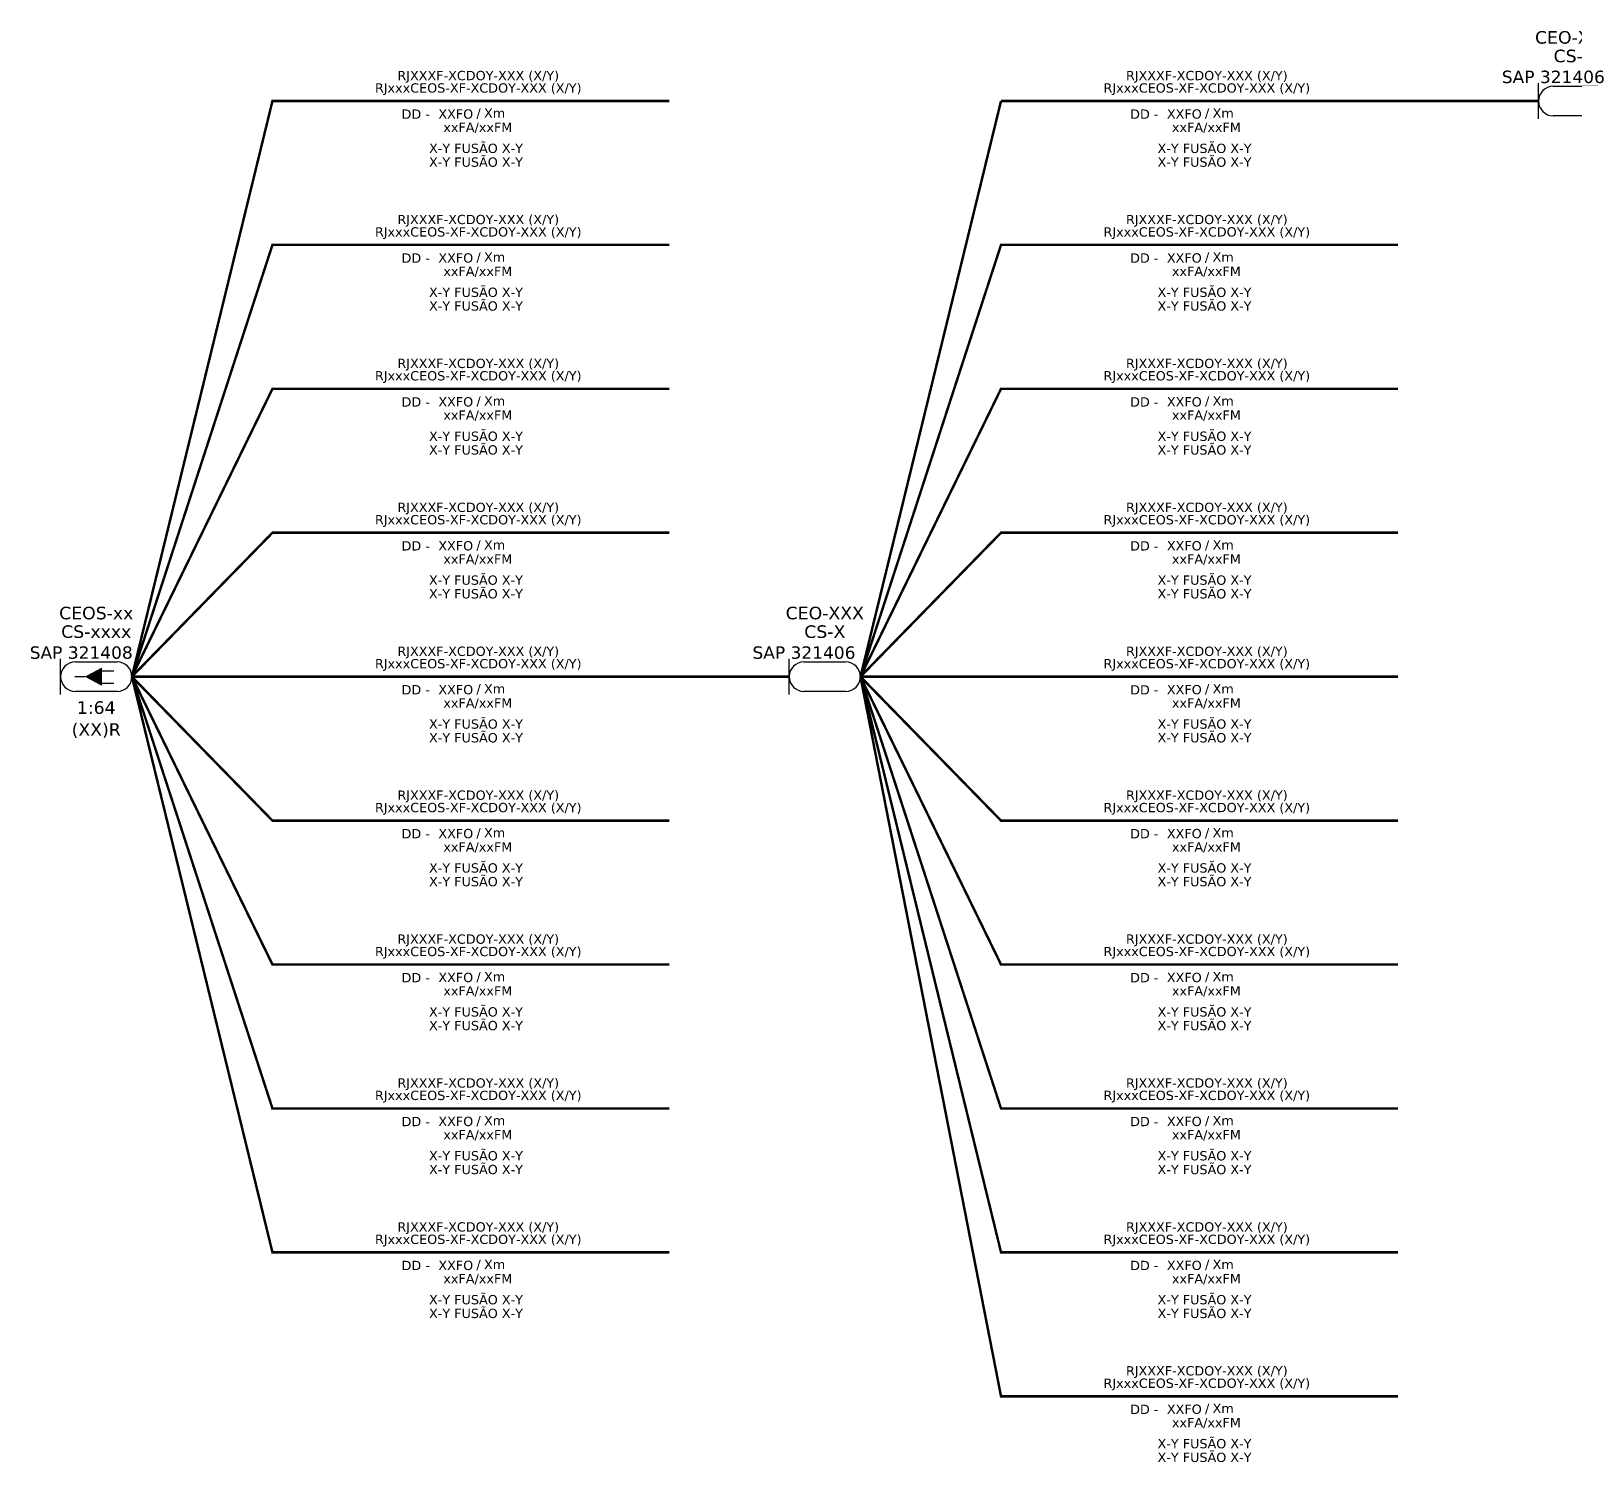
# Model space of a CAD drawing. Header units: millimetres. Extents: x 1115 to 3795, y 123 to 560.
# Drawn here: x 2773.2 to 3022.1, y 207.2 to 438.1 of the extents above; entities that cross this region are included whole.
import ezdxf
from ezdxf.enums import TextEntityAlignment as Align

# ---------------------------------------------------------------- set-up
doc = ezdxf.new("R2010")
doc.units = ezdxf.units.MM
doc.header["$LTSCALE"] = 0.1
doc.header["$MEASUREMENT"] = 0
for name, color, linetype in [('20.4-CEO', 1, 'Continuous'), ('20.4-CEOS', 1, 'Continuous'), ('20.5-CABO EM DUTO', 1, 'Continuous')]:
    doc.layers.add(name, color=color, linetype=linetype)
doc.layers.add('40.1-ETIQUETAS', color=1, linetype='Continuous', lineweight=20)
doc.styles.add('siredit', font='verdana.ttf')

# ---------------------------------------------------------------- blocks, each defined once
blk = doc.blocks.new('ETIQUETA_RS5F')
at = {"layer": '40.1-ETIQUETAS', "color": 0, "style": 'siredit'}
blk.add_text('/', height=1.5, dxfattribs=at).set_placement((1.58, -1.95), align=Align.MIDDLE_RIGHT)
for tag, p in [('ETIQUETA_R_SECUNDARIA', (1.21, 2.1)), ('ETIQUETA_R_PRIMARIA', (1.21, 4.1)), ('F_ATIVAS/F_MORTAS', (1.14, -4.24))]:
    blk.add_attdef(tag, text='', height=1.5, dxfattribs=at).set_placement(p, align=Align.MIDDLE_CENTER)
for tag, p in [('TIPO_CABO', (-6.58, -2.12)), ('CAP_CABO', (0.4, -2.09))]:
    blk.add_attdef(tag, text='', height=1.5, dxfattribs=at).set_placement(p, align=Align.MIDDLE_RIGHT)
blk.add_attdef('METROS', text='', height=1.5, dxfattribs=at).set_placement((2.14, -1.95), align=Align.MIDDLE_LEFT)
for tag, p in [('FUSÃO_1', (0.85, -8.39)), ('FUSÃO_2', (0.85, -10.6)), ('FUSÃO_3', (0.85, -12.93)), ('FUSÃO_4', (0.85, -15.14)), ('FUSÃO_5', (0.85, -17.16))]:
    blk.add_attdef(tag, text='', height=1.5, dxfattribs=at).set_placement(p, align=Align.CENTER)
blk = doc.blocks.new('CEOS_UN_SC')
at = {"layer": '20.4-CEOS', "color": 0}
for p, q in [((-9.11, 2.39), (-2.39, 2.39)), ((-2.39, -2.39), (-9.11, -2.39))]:
    blk.add_line(p, q, dxfattribs=at)
for points in [[(-11.5, -2.89), (-11.5, 2.89)], [(-7.6, 0), (-9.22, 0)], [(-4.96, 0.95), (-2.92, 0.95)], [(-4.96, -1.04), (-2.92, -1.04)]]:
    blk.add_lwpolyline(points, dxfattribs=at)
blk.add_lwpolyline([(-7.6, 0, 0, 2.95, 0), (-4.83, 0, 2.95, 2.95, 0)], format="xyseb", dxfattribs=at)
for centre, start, end in [((-9.11, 0), 90, 270), ((-2.39, 0), 270, 90)]:
    blk.add_arc(centre, 2.39, start, end, dxfattribs=at)
at = {"layer": '20.4-CEOS', "color": 7, "style": 'siredit'}
for tag, height, p in [('NOME?', 2.03, (-5.75, 10.27)), ('LOCAL?', 2.03, (-5.75, 7.27)), ('TIPO?', 2, (-8.17, 3.89))]:
    blk.add_attdef(tag, text='', height=height, dxfattribs=at).set_placement(p, align=Align.MIDDLE_CENTER)
for tag, p in [('RACIO_SPLITAGEM', (-5.75, -3.97)), ('FIBRAS_RESERVA', (-5.75, -7.51))]:
    blk.add_attdef(tag, text='', height=2.03, dxfattribs=at).set_placement(p, align=Align.TOP_CENTER)
blk = doc.blocks.new('CEO_UN')
at = {"layer": '20.4-CEO', "color": 0}
for p, q in [((-9.11, 2.39), (-2.39, 2.39)), ((-2.39, -2.39), (-9.11, -2.39))]:
    blk.add_line(p, q, dxfattribs=at)
blk.add_lwpolyline([(-11.5, -2.89), (-11.5, 2.89)], dxfattribs=at)
for centre, start, end in [((-9.11, 0), 90, 270), ((-2.39, 0), 270, 90)]:
    blk.add_arc(centre, 2.39, start, end, dxfattribs=at)
at = {"layer": '20.4-CEO', "color": 7, "style": 'siredit'}
for tag, height, p in [('NOME?', 2.03, (-5.75, 10.27)), ('LOCAL?', 2.03, (-5.75, 7.27)), ('TIPO?', 2, (-9.11, 3.89))]:
    blk.add_attdef(tag, text='', height=height, dxfattribs=at).set_placement(p, align=Align.MIDDLE_CENTER)
blk.add_attdef('FIBRAS_RESERVA', text='', height=2.03, dxfattribs=at).set_placement((-5.75, -3.97), align=Align.TOP_CENTER)

msp = doc.modelspace()

# ---------------------------------------------------------------- linework, layer by layer
at = {"layer": '20.5-CABO EM DUTO', "linetype": 'ByBlock', "ltscale": 0.12, "const_width": 0.4}
for points in [[(2876.21, 426.79), (2812.19, 426.79), (2812.19, 426.79), (2789.52, 333.93)], [(2929.69, 426.79), (2929.69, 426.79), (2929.69, 426.79), (2907.02, 333.93)], [(2876.21, 241.07), (2812.19, 241.07), (2812.19, 241.07), (2789.52, 333.93)], [(2993.7, 241.07), (2929.69, 241.07), (2929.69, 241.07), (2907.02, 333.93)], [(2993.7, 217.85), (2929.69, 217.85), (2929.69, 217.85), (2907.02, 333.93)]]:
    msp.add_lwpolyline(points, dxfattribs=at)
at = {"layer": '20.5-CABO EM DUTO', "linetype": 'ByBlock', "const_width": 0.4}
for points in [[(2929.69, 426.79), (3016.37, 426.79)], [(2993.7, 357.15), (2929.69, 357.15), (2907.02, 333.93)], [(2789.52, 333.93), (2789.52, 333.93), (2895.52, 333.93)], [(2907.02, 333.93), (2993.7, 333.93)]]:
    msp.add_lwpolyline(points, dxfattribs=at)
at = {"layer": '20.5-CABO EM DUTO', "linetype": 'ByBlock'}
for points in [[(2876.2, 403.58, 0.4, 0.4, 0), (2812.19, 403.58, 0.4, 0.4, 0), (2789.52, 333.93, 0, 0, 0)], [(2993.7, 403.58, 0.4, 0.4, 0), (2929.69, 403.58, 0.4, 0.4, 0), (2907.02, 333.93, 0, 0, 0)], [(2876.21, 380.36, 0.4, 0.4, 0), (2812.19, 380.36, 0.4, 0.4, 0), (2812.19, 380.36, 0.4, 0.4, 0), (2789.52, 333.93, 0, 0, 0)], [(2993.7, 380.36, 0.4, 0.4, 0), (2929.69, 380.36, 0.4, 0.4, 0), (2929.69, 380.36, 0.4, 0.4, 0), (2907.02, 333.93, 0, 0, 0)], [(2876.2, 357.15, 0.4, 0.4, 0), (2812.19, 357.15, 0.4, 0.4, 0), (2789.52, 333.93, 0, 0, 0)], [(2876.2, 310.71, 0.4, 0.4, 0), (2812.19, 310.71, 0.4, 0.4, 0), (2789.52, 333.93, 0, 0, 0)], [(2876.21, 287.5, 0.4, 0.4, 0), (2812.19, 287.5, 0.4, 0.4, 0), (2812.19, 287.5, 0.4, 0.4, 0), (2789.52, 333.93, 0, 0, 0)], [(2876.2, 264.28, 0.4, 0.4, 0), (2812.19, 264.28, 0.4, 0.4, 0), (2789.52, 333.93, 0, 0, 0)], [(2993.7, 310.71, 0.4, 0.4, 0), (2929.69, 310.71, 0.4, 0.4, 0), (2907.02, 333.93, 0, 0, 0)], [(2993.7, 287.5, 0.4, 0.4, 0), (2929.69, 287.5, 0.4, 0.4, 0), (2929.69, 287.5, 0.4, 0.4, 0), (2907.02, 333.93, 0, 0, 0)], [(2993.7, 264.28, 0.4, 0.4, 0), (2929.69, 264.28, 0.4, 0.4, 0), (2907.02, 333.93, 0, 0, 0)]]:
    msp.add_lwpolyline(points, format="xyseb", dxfattribs=at)

# ---------------------------------------------------------------- block references
at = {"layer": '20.4-CEO'}
ref = msp.add_blockref('CEO_UN', (3027.87, 426.79), dxfattribs=at)
ref.add_attrib('NOME?', 'CEO-XXX', dxfattribs={"color": 7, "height": 2.028, "style": 'siredit'}).set_placement((3022.12, 437.06), align=Align.MIDDLE_CENTER)
ref.add_attrib('LOCAL?', 'CS-X', dxfattribs={"color": 7, "height": 2.028, "style": 'siredit'}).set_placement((3022.12, 434.06), align=Align.MIDDLE_CENTER)
ref.add_attrib('TIPO?', 'SAP 321406', dxfattribs={"color": 7, "height": 2, "style": 'siredit'}).set_placement((3018.76, 430.69), align=Align.MIDDLE_CENTER)
ref = msp.add_blockref('CEO_UN', (2907.02, 333.93), dxfattribs=at)
ref.add_attrib('NOME?', 'CEO-XXX', dxfattribs={"color": 7, "height": 2.028, "style": 'siredit'}).set_placement((2901.27, 344.2), align=Align.MIDDLE_CENTER)
ref.add_attrib('LOCAL?', 'CS-X', dxfattribs={"color": 7, "height": 2.028, "style": 'siredit'}).set_placement((2901.27, 341.2), align=Align.MIDDLE_CENTER)
ref.add_attrib('TIPO?', 'SAP 321406', dxfattribs={"color": 7, "height": 2, "style": 'siredit'}).set_placement((2897.91, 337.82), align=Align.MIDDLE_CENTER)
at = {"layer": '20.4-CEOS'}
msp.add_blockref('CEOS_UN_SC', (2789.52, 333.93), dxfattribs=at).add_auto_attribs({'NOME?': 'CEOS-xx', 'LOCAL?': 'CS-xxxx', 'TIPO?': 'SAP 321408', 'RACIO_SPLITAGEM': '1:64', 'FIBRAS_RESERVA': '(XX)R'})
at = {"layer": '40.1-ETIQUETAS'}
ref = msp.add_blockref('ETIQUETA_RS5F', (2844.2, 426.79), dxfattribs=at)
ref.add_attrib('ETIQUETA_R_PRIMARIA', 'RJXXXF-XCDOY-XXX (X/Y)', dxfattribs={"color": 0, "height": 1.5, "style": 'siredit'}).set_placement((2845.38, 430.9), align=Align.MIDDLE_CENTER)
ref.add_attrib('ETIQUETA_R_SECUNDARIA', 'RJxxxCEOS-XF-XCDOY-XXX (X/Y)', dxfattribs={"color": 0, "height": 1.5, "style": 'siredit'}).set_placement((2845.38, 428.9), align=Align.MIDDLE_CENTER)
ref.add_attrib('TIPO_CABO', 'DD -', dxfattribs={"color": 0, "height": 1.5, "style": 'siredit'}).set_placement((2837.58, 424.68), align=Align.MIDDLE_RIGHT)
ref.add_attrib('CAP_CABO', 'XXFO', dxfattribs={"color": 0, "height": 1.5, "style": 'siredit'}).set_placement((2844.57, 424.7), align=Align.MIDDLE_RIGHT)
ref.add_attrib('METROS', 'Xm', dxfattribs={"color": 0, "height": 1.5, "style": 'siredit'}).set_placement((2846.31, 424.84), align=Align.MIDDLE_LEFT)
ref.add_attrib('F_ATIVAS/F_MORTAS', 'xxFA/xxFM', dxfattribs={"color": 0, "height": 1.5, "style": 'siredit'}).set_placement((2845.31, 422.55), align=Align.MIDDLE_CENTER)
ref.add_attrib('FUSÃO_1', 'X-Y FUSÃO X-Y', dxfattribs={"color": 0, "height": 1.5, "style": 'siredit'}).set_placement((2845.02, 418.41), align=Align.CENTER)
ref.add_attrib('FUSÃO_2', 'X-Y FUSÃO X-Y', dxfattribs={"color": 0, "height": 1.5, "style": 'siredit'}).set_placement((2845.02, 416.19), align=Align.CENTER)
ref = msp.add_blockref('ETIQUETA_RS5F', (2961.69, 426.79), dxfattribs=at)
ref.add_attrib('ETIQUETA_R_PRIMARIA', 'RJXXXF-XCDOY-XXX (X/Y)', dxfattribs={"color": 0, "height": 1.5, "style": 'siredit'}).set_placement((2962.88, 430.9), align=Align.MIDDLE_CENTER)
ref.add_attrib('ETIQUETA_R_SECUNDARIA', 'RJxxxCEOS-XF-XCDOY-XXX (X/Y)', dxfattribs={"color": 0, "height": 1.5, "style": 'siredit'}).set_placement((2962.88, 428.9), align=Align.MIDDLE_CENTER)
ref.add_attrib('TIPO_CABO', 'DD -', dxfattribs={"color": 0, "height": 1.5, "style": 'siredit'}).set_placement((2955.08, 424.68), align=Align.MIDDLE_RIGHT)
ref.add_attrib('CAP_CABO', 'XXFO', dxfattribs={"color": 0, "height": 1.5, "style": 'siredit'}).set_placement((2962.06, 424.7), align=Align.MIDDLE_RIGHT)
ref.add_attrib('METROS', 'Xm', dxfattribs={"color": 0, "height": 1.5, "style": 'siredit'}).set_placement((2963.81, 424.84), align=Align.MIDDLE_LEFT)
ref.add_attrib('F_ATIVAS/F_MORTAS', 'xxFA/xxFM', dxfattribs={"color": 0, "height": 1.5, "style": 'siredit'}).set_placement((2962.81, 422.55), align=Align.MIDDLE_CENTER)
ref.add_attrib('FUSÃO_1', 'X-Y FUSÃO X-Y', dxfattribs={"color": 0, "height": 1.5, "style": 'siredit'}).set_placement((2962.51, 418.41), align=Align.CENTER)
ref.add_attrib('FUSÃO_2', 'X-Y FUSÃO X-Y', dxfattribs={"color": 0, "height": 1.5, "style": 'siredit'}).set_placement((2962.51, 416.19), align=Align.CENTER)
ref = msp.add_blockref('ETIQUETA_RS5F', (2844.2, 403.58), dxfattribs=at)
ref.add_attrib('ETIQUETA_R_PRIMARIA', 'RJXXXF-XCDOY-XXX (X/Y)', dxfattribs={"color": 0, "height": 1.5, "style": 'siredit'}).set_placement((2845.38, 407.68), align=Align.MIDDLE_CENTER)
ref.add_attrib('ETIQUETA_R_SECUNDARIA', 'RJxxxCEOS-XF-XCDOY-XXX (X/Y)', dxfattribs={"color": 0, "height": 1.5, "style": 'siredit'}).set_placement((2845.38, 405.68), align=Align.MIDDLE_CENTER)
ref.add_attrib('TIPO_CABO', 'DD -', dxfattribs={"color": 0, "height": 1.5, "style": 'siredit'}).set_placement((2837.58, 401.46), align=Align.MIDDLE_RIGHT)
ref.add_attrib('CAP_CABO', 'XXFO', dxfattribs={"color": 0, "height": 1.5, "style": 'siredit'}).set_placement((2844.57, 401.48), align=Align.MIDDLE_RIGHT)
ref.add_attrib('METROS', 'Xm', dxfattribs={"color": 0, "height": 1.5, "style": 'siredit'}).set_placement((2846.31, 401.62), align=Align.MIDDLE_LEFT)
ref.add_attrib('F_ATIVAS/F_MORTAS', 'xxFA/xxFM', dxfattribs={"color": 0, "height": 1.5, "style": 'siredit'}).set_placement((2845.31, 399.33), align=Align.MIDDLE_CENTER)
ref.add_attrib('FUSÃO_1', 'X-Y FUSÃO X-Y', dxfattribs={"color": 0, "height": 1.5, "style": 'siredit'}).set_placement((2845.02, 395.19), align=Align.CENTER)
ref.add_attrib('FUSÃO_2', 'X-Y FUSÃO X-Y', dxfattribs={"color": 0, "height": 1.5, "style": 'siredit'}).set_placement((2845.02, 392.98), align=Align.CENTER)
ref = msp.add_blockref('ETIQUETA_RS5F', (2961.69, 403.58), dxfattribs=at)
ref.add_attrib('ETIQUETA_R_PRIMARIA', 'RJXXXF-XCDOY-XXX (X/Y)', dxfattribs={"color": 0, "height": 1.5, "style": 'siredit'}).set_placement((2962.88, 407.68), align=Align.MIDDLE_CENTER)
ref.add_attrib('ETIQUETA_R_SECUNDARIA', 'RJxxxCEOS-XF-XCDOY-XXX (X/Y)', dxfattribs={"color": 0, "height": 1.5, "style": 'siredit'}).set_placement((2962.88, 405.68), align=Align.MIDDLE_CENTER)
ref.add_attrib('TIPO_CABO', 'DD -', dxfattribs={"color": 0, "height": 1.5, "style": 'siredit'}).set_placement((2955.08, 401.46), align=Align.MIDDLE_RIGHT)
ref.add_attrib('CAP_CABO', 'XXFO', dxfattribs={"color": 0, "height": 1.5, "style": 'siredit'}).set_placement((2962.06, 401.48), align=Align.MIDDLE_RIGHT)
ref.add_attrib('METROS', 'Xm', dxfattribs={"color": 0, "height": 1.5, "style": 'siredit'}).set_placement((2963.81, 401.62), align=Align.MIDDLE_LEFT)
ref.add_attrib('F_ATIVAS/F_MORTAS', 'xxFA/xxFM', dxfattribs={"color": 0, "height": 1.5, "style": 'siredit'}).set_placement((2962.81, 399.33), align=Align.MIDDLE_CENTER)
ref.add_attrib('FUSÃO_1', 'X-Y FUSÃO X-Y', dxfattribs={"color": 0, "height": 1.5, "style": 'siredit'}).set_placement((2962.51, 395.19), align=Align.CENTER)
ref.add_attrib('FUSÃO_2', 'X-Y FUSÃO X-Y', dxfattribs={"color": 0, "height": 1.5, "style": 'siredit'}).set_placement((2962.51, 392.98), align=Align.CENTER)
ref = msp.add_blockref('ETIQUETA_RS5F', (2844.2, 380.36), dxfattribs=at)
ref.add_attrib('ETIQUETA_R_PRIMARIA', 'RJXXXF-XCDOY-XXX (X/Y)', dxfattribs={"color": 0, "height": 1.5, "style": 'siredit'}).set_placement((2845.38, 384.47), align=Align.MIDDLE_CENTER)
ref.add_attrib('ETIQUETA_R_SECUNDARIA', 'RJxxxCEOS-XF-XCDOY-XXX (X/Y)', dxfattribs={"color": 0, "height": 1.5, "style": 'siredit'}).set_placement((2845.38, 382.47), align=Align.MIDDLE_CENTER)
ref.add_attrib('TIPO_CABO', 'DD -', dxfattribs={"color": 0, "height": 1.5, "style": 'siredit'}).set_placement((2837.58, 378.25), align=Align.MIDDLE_RIGHT)
ref.add_attrib('CAP_CABO', 'XXFO', dxfattribs={"color": 0, "height": 1.5, "style": 'siredit'}).set_placement((2844.57, 378.27), align=Align.MIDDLE_RIGHT)
ref.add_attrib('METROS', 'Xm', dxfattribs={"color": 0, "height": 1.5, "style": 'siredit'}).set_placement((2846.31, 378.41), align=Align.MIDDLE_LEFT)
ref.add_attrib('F_ATIVAS/F_MORTAS', 'xxFA/xxFM', dxfattribs={"color": 0, "height": 1.5, "style": 'siredit'}).set_placement((2845.31, 376.12), align=Align.MIDDLE_CENTER)
ref.add_attrib('FUSÃO_1', 'X-Y FUSÃO X-Y', dxfattribs={"color": 0, "height": 1.5, "style": 'siredit'}).set_placement((2845.02, 371.97), align=Align.CENTER)
ref.add_attrib('FUSÃO_2', 'X-Y FUSÃO X-Y', dxfattribs={"color": 0, "height": 1.5, "style": 'siredit'}).set_placement((2845.02, 369.76), align=Align.CENTER)
ref = msp.add_blockref('ETIQUETA_RS5F', (2961.7, 380.36), dxfattribs=at)
ref.add_attrib('ETIQUETA_R_PRIMARIA', 'RJXXXF-XCDOY-XXX (X/Y)', dxfattribs={"color": 0, "height": 1.5, "style": 'siredit'}).set_placement((2962.88, 384.47), align=Align.MIDDLE_CENTER)
ref.add_attrib('ETIQUETA_R_SECUNDARIA', 'RJxxxCEOS-XF-XCDOY-XXX (X/Y)', dxfattribs={"color": 0, "height": 1.5, "style": 'siredit'}).set_placement((2962.88, 382.47), align=Align.MIDDLE_CENTER)
ref.add_attrib('TIPO_CABO', 'DD -', dxfattribs={"color": 0, "height": 1.5, "style": 'siredit'}).set_placement((2955.08, 378.25), align=Align.MIDDLE_RIGHT)
ref.add_attrib('CAP_CABO', 'XXFO', dxfattribs={"color": 0, "height": 1.5, "style": 'siredit'}).set_placement((2962.06, 378.27), align=Align.MIDDLE_RIGHT)
ref.add_attrib('METROS', 'Xm', dxfattribs={"color": 0, "height": 1.5, "style": 'siredit'}).set_placement((2963.81, 378.41), align=Align.MIDDLE_LEFT)
ref.add_attrib('F_ATIVAS/F_MORTAS', 'xxFA/xxFM', dxfattribs={"color": 0, "height": 1.5, "style": 'siredit'}).set_placement((2962.81, 376.12), align=Align.MIDDLE_CENTER)
ref.add_attrib('FUSÃO_1', 'X-Y FUSÃO X-Y', dxfattribs={"color": 0, "height": 1.5, "style": 'siredit'}).set_placement((2962.51, 371.97), align=Align.CENTER)
ref.add_attrib('FUSÃO_2', 'X-Y FUSÃO X-Y', dxfattribs={"color": 0, "height": 1.5, "style": 'siredit'}).set_placement((2962.51, 369.76), align=Align.CENTER)
ref = msp.add_blockref('ETIQUETA_RS5F', (2844.2, 357.15), dxfattribs=at)
ref.add_attrib('ETIQUETA_R_PRIMARIA', 'RJXXXF-XCDOY-XXX (X/Y)', dxfattribs={"color": 0, "height": 1.5, "style": 'siredit'}).set_placement((2845.38, 361.25), align=Align.MIDDLE_CENTER)
ref.add_attrib('ETIQUETA_R_SECUNDARIA', 'RJxxxCEOS-XF-XCDOY-XXX (X/Y)', dxfattribs={"color": 0, "height": 1.5, "style": 'siredit'}).set_placement((2845.38, 359.25), align=Align.MIDDLE_CENTER)
ref.add_attrib('TIPO_CABO', 'DD -', dxfattribs={"color": 0, "height": 1.5, "style": 'siredit'}).set_placement((2837.58, 355.03), align=Align.MIDDLE_RIGHT)
ref.add_attrib('CAP_CABO', 'XXFO', dxfattribs={"color": 0, "height": 1.5, "style": 'siredit'}).set_placement((2844.56, 355.05), align=Align.MIDDLE_RIGHT)
ref.add_attrib('METROS', 'Xm', dxfattribs={"color": 0, "height": 1.5, "style": 'siredit'}).set_placement((2846.31, 355.19), align=Align.MIDDLE_LEFT)
ref.add_attrib('F_ATIVAS/F_MORTAS', 'xxFA/xxFM', dxfattribs={"color": 0, "height": 1.5, "style": 'siredit'}).set_placement((2845.31, 352.9), align=Align.MIDDLE_CENTER)
ref.add_attrib('FUSÃO_1', 'X-Y FUSÃO X-Y', dxfattribs={"color": 0, "height": 1.5, "style": 'siredit'}).set_placement((2845.01, 348.76), align=Align.CENTER)
ref.add_attrib('FUSÃO_2', 'X-Y FUSÃO X-Y', dxfattribs={"color": 0, "height": 1.5, "style": 'siredit'}).set_placement((2845.01, 346.55), align=Align.CENTER)
ref = msp.add_blockref('ETIQUETA_RS5F', (2961.69, 357.15), dxfattribs=at)
ref.add_attrib('ETIQUETA_R_PRIMARIA', 'RJXXXF-XCDOY-XXX (X/Y)', dxfattribs={"color": 0, "height": 1.5, "style": 'siredit'}).set_placement((2962.88, 361.25), align=Align.MIDDLE_CENTER)
ref.add_attrib('ETIQUETA_R_SECUNDARIA', 'RJxxxCEOS-XF-XCDOY-XXX (X/Y)', dxfattribs={"color": 0, "height": 1.5, "style": 'siredit'}).set_placement((2962.88, 359.25), align=Align.MIDDLE_CENTER)
ref.add_attrib('TIPO_CABO', 'DD -', dxfattribs={"color": 0, "height": 1.5, "style": 'siredit'}).set_placement((2955.08, 355.03), align=Align.MIDDLE_RIGHT)
ref.add_attrib('CAP_CABO', 'XXFO', dxfattribs={"color": 0, "height": 1.5, "style": 'siredit'}).set_placement((2962.06, 355.05), align=Align.MIDDLE_RIGHT)
ref.add_attrib('METROS', 'Xm', dxfattribs={"color": 0, "height": 1.5, "style": 'siredit'}).set_placement((2963.81, 355.19), align=Align.MIDDLE_LEFT)
ref.add_attrib('F_ATIVAS/F_MORTAS', 'xxFA/xxFM', dxfattribs={"color": 0, "height": 1.5, "style": 'siredit'}).set_placement((2962.81, 352.9), align=Align.MIDDLE_CENTER)
ref.add_attrib('FUSÃO_1', 'X-Y FUSÃO X-Y', dxfattribs={"color": 0, "height": 1.5, "style": 'siredit'}).set_placement((2962.51, 348.76), align=Align.CENTER)
ref.add_attrib('FUSÃO_2', 'X-Y FUSÃO X-Y', dxfattribs={"color": 0, "height": 1.5, "style": 'siredit'}).set_placement((2962.51, 346.55), align=Align.CENTER)
ref = msp.add_blockref('ETIQUETA_RS5F', (2844.2, 333.93), dxfattribs=at)
ref.add_attrib('ETIQUETA_R_PRIMARIA', 'RJXXXF-XCDOY-XXX (X/Y)', dxfattribs={"color": 0, "height": 1.5, "style": 'siredit'}).set_placement((2845.38, 338.03), align=Align.MIDDLE_CENTER)
ref.add_attrib('ETIQUETA_R_SECUNDARIA', 'RJxxxCEOS-XF-XCDOY-XXX (X/Y)', dxfattribs={"color": 0, "height": 1.5, "style": 'siredit'}).set_placement((2845.38, 336.03), align=Align.MIDDLE_CENTER)
ref.add_attrib('TIPO_CABO', 'DD -', dxfattribs={"color": 0, "height": 1.5, "style": 'siredit'}).set_placement((2837.58, 331.82), align=Align.MIDDLE_RIGHT)
ref.add_attrib('CAP_CABO', 'XXFO', dxfattribs={"color": 0, "height": 1.5, "style": 'siredit'}).set_placement((2844.57, 331.84), align=Align.MIDDLE_RIGHT)
ref.add_attrib('METROS', 'Xm', dxfattribs={"color": 0, "height": 1.5, "style": 'siredit'}).set_placement((2846.31, 331.98), align=Align.MIDDLE_LEFT)
ref.add_attrib('F_ATIVAS/F_MORTAS', 'xxFA/xxFM', dxfattribs={"color": 0, "height": 1.5, "style": 'siredit'}).set_placement((2845.31, 329.69), align=Align.MIDDLE_CENTER)
ref.add_attrib('FUSÃO_1', 'X-Y FUSÃO X-Y', dxfattribs={"color": 0, "height": 1.5, "style": 'siredit'}).set_placement((2845.02, 325.54), align=Align.CENTER)
ref.add_attrib('FUSÃO_2', 'X-Y FUSÃO X-Y', dxfattribs={"color": 0, "height": 1.5, "style": 'siredit'}).set_placement((2845.02, 323.33), align=Align.CENTER)
ref = msp.add_blockref('ETIQUETA_RS5F', (2961.69, 333.93), dxfattribs=at)
ref.add_attrib('ETIQUETA_R_PRIMARIA', 'RJXXXF-XCDOY-XXX (X/Y)', dxfattribs={"color": 0, "height": 1.5, "style": 'siredit'}).set_placement((2962.88, 338.03), align=Align.MIDDLE_CENTER)
ref.add_attrib('ETIQUETA_R_SECUNDARIA', 'RJxxxCEOS-XF-XCDOY-XXX (X/Y)', dxfattribs={"color": 0, "height": 1.5, "style": 'siredit'}).set_placement((2962.88, 336.03), align=Align.MIDDLE_CENTER)
ref.add_attrib('TIPO_CABO', 'DD -', dxfattribs={"color": 0, "height": 1.5, "style": 'siredit'}).set_placement((2955.08, 331.81), align=Align.MIDDLE_RIGHT)
ref.add_attrib('CAP_CABO', 'XXFO', dxfattribs={"color": 0, "height": 1.5, "style": 'siredit'}).set_placement((2962.06, 331.84), align=Align.MIDDLE_RIGHT)
ref.add_attrib('METROS', 'Xm', dxfattribs={"color": 0, "height": 1.5, "style": 'siredit'}).set_placement((2963.81, 331.97), align=Align.MIDDLE_LEFT)
ref.add_attrib('F_ATIVAS/F_MORTAS', 'xxFA/xxFM', dxfattribs={"color": 0, "height": 1.5, "style": 'siredit'}).set_placement((2962.81, 329.68), align=Align.MIDDLE_CENTER)
ref.add_attrib('FUSÃO_1', 'X-Y FUSÃO X-Y', dxfattribs={"color": 0, "height": 1.5, "style": 'siredit'}).set_placement((2962.51, 325.54), align=Align.CENTER)
ref.add_attrib('FUSÃO_2', 'X-Y FUSÃO X-Y', dxfattribs={"color": 0, "height": 1.5, "style": 'siredit'}).set_placement((2962.51, 323.33), align=Align.CENTER)
ref = msp.add_blockref('ETIQUETA_RS5F', (2844.2, 310.71), dxfattribs=at)
ref.add_attrib('ETIQUETA_R_PRIMARIA', 'RJXXXF-XCDOY-XXX (X/Y)', dxfattribs={"color": 0, "height": 1.5, "style": 'siredit'}).set_placement((2845.38, 314.82), align=Align.MIDDLE_CENTER)
ref.add_attrib('ETIQUETA_R_SECUNDARIA', 'RJxxxCEOS-XF-XCDOY-XXX (X/Y)', dxfattribs={"color": 0, "height": 1.5, "style": 'siredit'}).set_placement((2845.38, 312.82), align=Align.MIDDLE_CENTER)
ref.add_attrib('TIPO_CABO', 'DD -', dxfattribs={"color": 0, "height": 1.5, "style": 'siredit'}).set_placement((2837.58, 308.6), align=Align.MIDDLE_RIGHT)
ref.add_attrib('CAP_CABO', 'XXFO', dxfattribs={"color": 0, "height": 1.5, "style": 'siredit'}).set_placement((2844.57, 308.62), align=Align.MIDDLE_RIGHT)
ref.add_attrib('METROS', 'Xm', dxfattribs={"color": 0, "height": 1.5, "style": 'siredit'}).set_placement((2846.31, 308.76), align=Align.MIDDLE_LEFT)
ref.add_attrib('F_ATIVAS/F_MORTAS', 'xxFA/xxFM', dxfattribs={"color": 0, "height": 1.5, "style": 'siredit'}).set_placement((2845.31, 306.47), align=Align.MIDDLE_CENTER)
ref.add_attrib('FUSÃO_1', 'X-Y FUSÃO X-Y', dxfattribs={"color": 0, "height": 1.5, "style": 'siredit'}).set_placement((2845.02, 302.33), align=Align.CENTER)
ref.add_attrib('FUSÃO_2', 'X-Y FUSÃO X-Y', dxfattribs={"color": 0, "height": 1.5, "style": 'siredit'}).set_placement((2845.02, 300.12), align=Align.CENTER)
ref = msp.add_blockref('ETIQUETA_RS5F', (2961.69, 310.71), dxfattribs=at)
ref.add_attrib('ETIQUETA_R_PRIMARIA', 'RJXXXF-XCDOY-XXX (X/Y)', dxfattribs={"color": 0, "height": 1.5, "style": 'siredit'}).set_placement((2962.88, 314.82), align=Align.MIDDLE_CENTER)
ref.add_attrib('ETIQUETA_R_SECUNDARIA', 'RJxxxCEOS-XF-XCDOY-XXX (X/Y)', dxfattribs={"color": 0, "height": 1.5, "style": 'siredit'}).set_placement((2962.88, 312.82), align=Align.MIDDLE_CENTER)
ref.add_attrib('TIPO_CABO', 'DD -', dxfattribs={"color": 0, "height": 1.5, "style": 'siredit'}).set_placement((2955.08, 308.6), align=Align.MIDDLE_RIGHT)
ref.add_attrib('CAP_CABO', 'XXFO', dxfattribs={"color": 0, "height": 1.5, "style": 'siredit'}).set_placement((2962.06, 308.62), align=Align.MIDDLE_RIGHT)
ref.add_attrib('METROS', 'Xm', dxfattribs={"color": 0, "height": 1.5, "style": 'siredit'}).set_placement((2963.81, 308.76), align=Align.MIDDLE_LEFT)
ref.add_attrib('F_ATIVAS/F_MORTAS', 'xxFA/xxFM', dxfattribs={"color": 0, "height": 1.5, "style": 'siredit'}).set_placement((2962.81, 306.47), align=Align.MIDDLE_CENTER)
ref.add_attrib('FUSÃO_1', 'X-Y FUSÃO X-Y', dxfattribs={"color": 0, "height": 1.5, "style": 'siredit'}).set_placement((2962.51, 302.33), align=Align.CENTER)
ref.add_attrib('FUSÃO_2', 'X-Y FUSÃO X-Y', dxfattribs={"color": 0, "height": 1.5, "style": 'siredit'}).set_placement((2962.51, 300.12), align=Align.CENTER)
ref = msp.add_blockref('ETIQUETA_RS5F', (2844.2, 287.5), dxfattribs=at)
ref.add_attrib('ETIQUETA_R_PRIMARIA', 'RJXXXF-XCDOY-XXX (X/Y)', dxfattribs={"color": 0, "height": 1.5, "style": 'siredit'}).set_placement((2845.38, 291.6), align=Align.MIDDLE_CENTER)
ref.add_attrib('ETIQUETA_R_SECUNDARIA', 'RJxxxCEOS-XF-XCDOY-XXX (X/Y)', dxfattribs={"color": 0, "height": 1.5, "style": 'siredit'}).set_placement((2845.38, 289.6), align=Align.MIDDLE_CENTER)
ref.add_attrib('TIPO_CABO', 'DD -', dxfattribs={"color": 0, "height": 1.5, "style": 'siredit'}).set_placement((2837.58, 285.38), align=Align.MIDDLE_RIGHT)
ref.add_attrib('CAP_CABO', 'XXFO', dxfattribs={"color": 0, "height": 1.5, "style": 'siredit'}).set_placement((2844.57, 285.41), align=Align.MIDDLE_RIGHT)
ref.add_attrib('METROS', 'Xm', dxfattribs={"color": 0, "height": 1.5, "style": 'siredit'}).set_placement((2846.31, 285.54), align=Align.MIDDLE_LEFT)
ref.add_attrib('F_ATIVAS/F_MORTAS', 'xxFA/xxFM', dxfattribs={"color": 0, "height": 1.5, "style": 'siredit'}).set_placement((2845.31, 283.25), align=Align.MIDDLE_CENTER)
ref.add_attrib('FUSÃO_1', 'X-Y FUSÃO X-Y', dxfattribs={"color": 0, "height": 1.5, "style": 'siredit'}).set_placement((2845.02, 279.11), align=Align.CENTER)
ref.add_attrib('FUSÃO_2', 'X-Y FUSÃO X-Y', dxfattribs={"color": 0, "height": 1.5, "style": 'siredit'}).set_placement((2845.02, 276.9), align=Align.CENTER)
ref = msp.add_blockref('ETIQUETA_RS5F', (2961.7, 287.5), dxfattribs=at)
ref.add_attrib('ETIQUETA_R_PRIMARIA', 'RJXXXF-XCDOY-XXX (X/Y)', dxfattribs={"color": 0, "height": 1.5, "style": 'siredit'}).set_placement((2962.88, 291.6), align=Align.MIDDLE_CENTER)
ref.add_attrib('ETIQUETA_R_SECUNDARIA', 'RJxxxCEOS-XF-XCDOY-XXX (X/Y)', dxfattribs={"color": 0, "height": 1.5, "style": 'siredit'}).set_placement((2962.88, 289.6), align=Align.MIDDLE_CENTER)
ref.add_attrib('TIPO_CABO', 'DD -', dxfattribs={"color": 0, "height": 1.5, "style": 'siredit'}).set_placement((2955.08, 285.38), align=Align.MIDDLE_RIGHT)
ref.add_attrib('CAP_CABO', 'XXFO', dxfattribs={"color": 0, "height": 1.5, "style": 'siredit'}).set_placement((2962.06, 285.41), align=Align.MIDDLE_RIGHT)
ref.add_attrib('METROS', 'Xm', dxfattribs={"color": 0, "height": 1.5, "style": 'siredit'}).set_placement((2963.81, 285.54), align=Align.MIDDLE_LEFT)
ref.add_attrib('F_ATIVAS/F_MORTAS', 'xxFA/xxFM', dxfattribs={"color": 0, "height": 1.5, "style": 'siredit'}).set_placement((2962.81, 283.25), align=Align.MIDDLE_CENTER)
ref.add_attrib('FUSÃO_1', 'X-Y FUSÃO X-Y', dxfattribs={"color": 0, "height": 1.5, "style": 'siredit'}).set_placement((2962.51, 279.11), align=Align.CENTER)
ref.add_attrib('FUSÃO_2', 'X-Y FUSÃO X-Y', dxfattribs={"color": 0, "height": 1.5, "style": 'siredit'}).set_placement((2962.51, 276.9), align=Align.CENTER)
ref = msp.add_blockref('ETIQUETA_RS5F', (2844.2, 264.28), dxfattribs=at)
ref.add_attrib('ETIQUETA_R_PRIMARIA', 'RJXXXF-XCDOY-XXX (X/Y)', dxfattribs={"color": 0, "height": 1.5, "style": 'siredit'}).set_placement((2845.38, 268.39), align=Align.MIDDLE_CENTER)
ref.add_attrib('ETIQUETA_R_SECUNDARIA', 'RJxxxCEOS-XF-XCDOY-XXX (X/Y)', dxfattribs={"color": 0, "height": 1.5, "style": 'siredit'}).set_placement((2845.38, 266.39), align=Align.MIDDLE_CENTER)
ref.add_attrib('TIPO_CABO', 'DD -', dxfattribs={"color": 0, "height": 1.5, "style": 'siredit'}).set_placement((2837.58, 262.17), align=Align.MIDDLE_RIGHT)
ref.add_attrib('CAP_CABO', 'XXFO', dxfattribs={"color": 0, "height": 1.5, "style": 'siredit'}).set_placement((2844.57, 262.19), align=Align.MIDDLE_RIGHT)
ref.add_attrib('METROS', 'Xm', dxfattribs={"color": 0, "height": 1.5, "style": 'siredit'}).set_placement((2846.31, 262.33), align=Align.MIDDLE_LEFT)
ref.add_attrib('F_ATIVAS/F_MORTAS', 'xxFA/xxFM', dxfattribs={"color": 0, "height": 1.5, "style": 'siredit'}).set_placement((2845.31, 260.04), align=Align.MIDDLE_CENTER)
ref.add_attrib('FUSÃO_1', 'X-Y FUSÃO X-Y', dxfattribs={"color": 0, "height": 1.5, "style": 'siredit'}).set_placement((2845.02, 255.9), align=Align.CENTER)
ref.add_attrib('FUSÃO_2', 'X-Y FUSÃO X-Y', dxfattribs={"color": 0, "height": 1.5, "style": 'siredit'}).set_placement((2845.02, 253.68), align=Align.CENTER)
ref = msp.add_blockref('ETIQUETA_RS5F', (2961.69, 264.28), dxfattribs=at)
ref.add_attrib('ETIQUETA_R_PRIMARIA', 'RJXXXF-XCDOY-XXX (X/Y)', dxfattribs={"color": 0, "height": 1.5, "style": 'siredit'}).set_placement((2962.88, 268.39), align=Align.MIDDLE_CENTER)
ref.add_attrib('ETIQUETA_R_SECUNDARIA', 'RJxxxCEOS-XF-XCDOY-XXX (X/Y)', dxfattribs={"color": 0, "height": 1.5, "style": 'siredit'}).set_placement((2962.88, 266.39), align=Align.MIDDLE_CENTER)
ref.add_attrib('TIPO_CABO', 'DD -', dxfattribs={"color": 0, "height": 1.5, "style": 'siredit'}).set_placement((2955.08, 262.17), align=Align.MIDDLE_RIGHT)
ref.add_attrib('CAP_CABO', 'XXFO', dxfattribs={"color": 0, "height": 1.5, "style": 'siredit'}).set_placement((2962.06, 262.19), align=Align.MIDDLE_RIGHT)
ref.add_attrib('METROS', 'Xm', dxfattribs={"color": 0, "height": 1.5, "style": 'siredit'}).set_placement((2963.81, 262.33), align=Align.MIDDLE_LEFT)
ref.add_attrib('F_ATIVAS/F_MORTAS', 'xxFA/xxFM', dxfattribs={"color": 0, "height": 1.5, "style": 'siredit'}).set_placement((2962.81, 260.04), align=Align.MIDDLE_CENTER)
ref.add_attrib('FUSÃO_1', 'X-Y FUSÃO X-Y', dxfattribs={"color": 0, "height": 1.5, "style": 'siredit'}).set_placement((2962.51, 255.9), align=Align.CENTER)
ref.add_attrib('FUSÃO_2', 'X-Y FUSÃO X-Y', dxfattribs={"color": 0, "height": 1.5, "style": 'siredit'}).set_placement((2962.51, 253.68), align=Align.CENTER)
ref = msp.add_blockref('ETIQUETA_RS5F', (2844.2, 241.07), dxfattribs=at)
ref.add_attrib('ETIQUETA_R_PRIMARIA', 'RJXXXF-XCDOY-XXX (X/Y)', dxfattribs={"color": 0, "height": 1.5, "style": 'siredit'}).set_placement((2845.38, 245.17), align=Align.MIDDLE_CENTER)
ref.add_attrib('ETIQUETA_R_SECUNDARIA', 'RJxxxCEOS-XF-XCDOY-XXX (X/Y)', dxfattribs={"color": 0, "height": 1.5, "style": 'siredit'}).set_placement((2845.38, 243.17), align=Align.MIDDLE_CENTER)
ref.add_attrib('TIPO_CABO', 'DD -', dxfattribs={"color": 0, "height": 1.5, "style": 'siredit'}).set_placement((2837.58, 238.95), align=Align.MIDDLE_RIGHT)
ref.add_attrib('CAP_CABO', 'XXFO', dxfattribs={"color": 0, "height": 1.5, "style": 'siredit'}).set_placement((2844.57, 238.97), align=Align.MIDDLE_RIGHT)
ref.add_attrib('METROS', 'Xm', dxfattribs={"color": 0, "height": 1.5, "style": 'siredit'}).set_placement((2846.31, 239.11), align=Align.MIDDLE_LEFT)
ref.add_attrib('F_ATIVAS/F_MORTAS', 'xxFA/xxFM', dxfattribs={"color": 0, "height": 1.5, "style": 'siredit'}).set_placement((2845.31, 236.82), align=Align.MIDDLE_CENTER)
ref.add_attrib('FUSÃO_1', 'X-Y FUSÃO X-Y', dxfattribs={"color": 0, "height": 1.5, "style": 'siredit'}).set_placement((2845.02, 232.68), align=Align.CENTER)
ref.add_attrib('FUSÃO_2', 'X-Y FUSÃO X-Y', dxfattribs={"color": 0, "height": 1.5, "style": 'siredit'}).set_placement((2845.02, 230.47), align=Align.CENTER)
ref = msp.add_blockref('ETIQUETA_RS5F', (2961.7, 241.07), dxfattribs=at)
ref.add_attrib('ETIQUETA_R_PRIMARIA', 'RJXXXF-XCDOY-XXX (X/Y)', dxfattribs={"color": 0, "height": 1.5, "style": 'siredit'}).set_placement((2962.88, 245.17), align=Align.MIDDLE_CENTER)
ref.add_attrib('ETIQUETA_R_SECUNDARIA', 'RJxxxCEOS-XF-XCDOY-XXX (X/Y)', dxfattribs={"color": 0, "height": 1.5, "style": 'siredit'}).set_placement((2962.88, 243.17), align=Align.MIDDLE_CENTER)
ref.add_attrib('TIPO_CABO', 'DD -', dxfattribs={"color": 0, "height": 1.5, "style": 'siredit'}).set_placement((2955.08, 238.95), align=Align.MIDDLE_RIGHT)
ref.add_attrib('CAP_CABO', 'XXFO', dxfattribs={"color": 0, "height": 1.5, "style": 'siredit'}).set_placement((2962.06, 238.97), align=Align.MIDDLE_RIGHT)
ref.add_attrib('METROS', 'Xm', dxfattribs={"color": 0, "height": 1.5, "style": 'siredit'}).set_placement((2963.81, 239.11), align=Align.MIDDLE_LEFT)
ref.add_attrib('F_ATIVAS/F_MORTAS', 'xxFA/xxFM', dxfattribs={"color": 0, "height": 1.5, "style": 'siredit'}).set_placement((2962.81, 236.82), align=Align.MIDDLE_CENTER)
ref.add_attrib('FUSÃO_1', 'X-Y FUSÃO X-Y', dxfattribs={"color": 0, "height": 1.5, "style": 'siredit'}).set_placement((2962.51, 232.68), align=Align.CENTER)
ref.add_attrib('FUSÃO_2', 'X-Y FUSÃO X-Y', dxfattribs={"color": 0, "height": 1.5, "style": 'siredit'}).set_placement((2962.51, 230.47), align=Align.CENTER)
ref = msp.add_blockref('ETIQUETA_RS5F', (2961.7, 217.85), dxfattribs=at)
ref.add_attrib('ETIQUETA_R_PRIMARIA', 'RJXXXF-XCDOY-XXX (X/Y)', dxfattribs={"color": 0, "height": 1.5, "style": 'siredit'}).set_placement((2962.88, 221.96), align=Align.MIDDLE_CENTER)
ref.add_attrib('ETIQUETA_R_SECUNDARIA', 'RJxxxCEOS-XF-XCDOY-XXX (X/Y)', dxfattribs={"color": 0, "height": 1.5, "style": 'siredit'}).set_placement((2962.88, 219.96), align=Align.MIDDLE_CENTER)
ref.add_attrib('TIPO_CABO', 'DD -', dxfattribs={"color": 0, "height": 1.5, "style": 'siredit'}).set_placement((2955.08, 215.74), align=Align.MIDDLE_RIGHT)
ref.add_attrib('CAP_CABO', 'XXFO', dxfattribs={"color": 0, "height": 1.5, "style": 'siredit'}).set_placement((2962.06, 215.76), align=Align.MIDDLE_RIGHT)
ref.add_attrib('METROS', 'Xm', dxfattribs={"color": 0, "height": 1.5, "style": 'siredit'}).set_placement((2963.81, 215.9), align=Align.MIDDLE_LEFT)
ref.add_attrib('F_ATIVAS/F_MORTAS', 'xxFA/xxFM', dxfattribs={"color": 0, "height": 1.5, "style": 'siredit'}).set_placement((2962.81, 213.61), align=Align.MIDDLE_CENTER)
ref.add_attrib('FUSÃO_1', 'X-Y FUSÃO X-Y', dxfattribs={"color": 0, "height": 1.5, "style": 'siredit'}).set_placement((2962.51, 209.46), align=Align.CENTER)
ref.add_attrib('FUSÃO_2', 'X-Y FUSÃO X-Y', dxfattribs={"color": 0, "height": 1.5, "style": 'siredit'}).set_placement((2962.51, 207.25), align=Align.CENTER)

doc.saveas('drawing.dxf')
